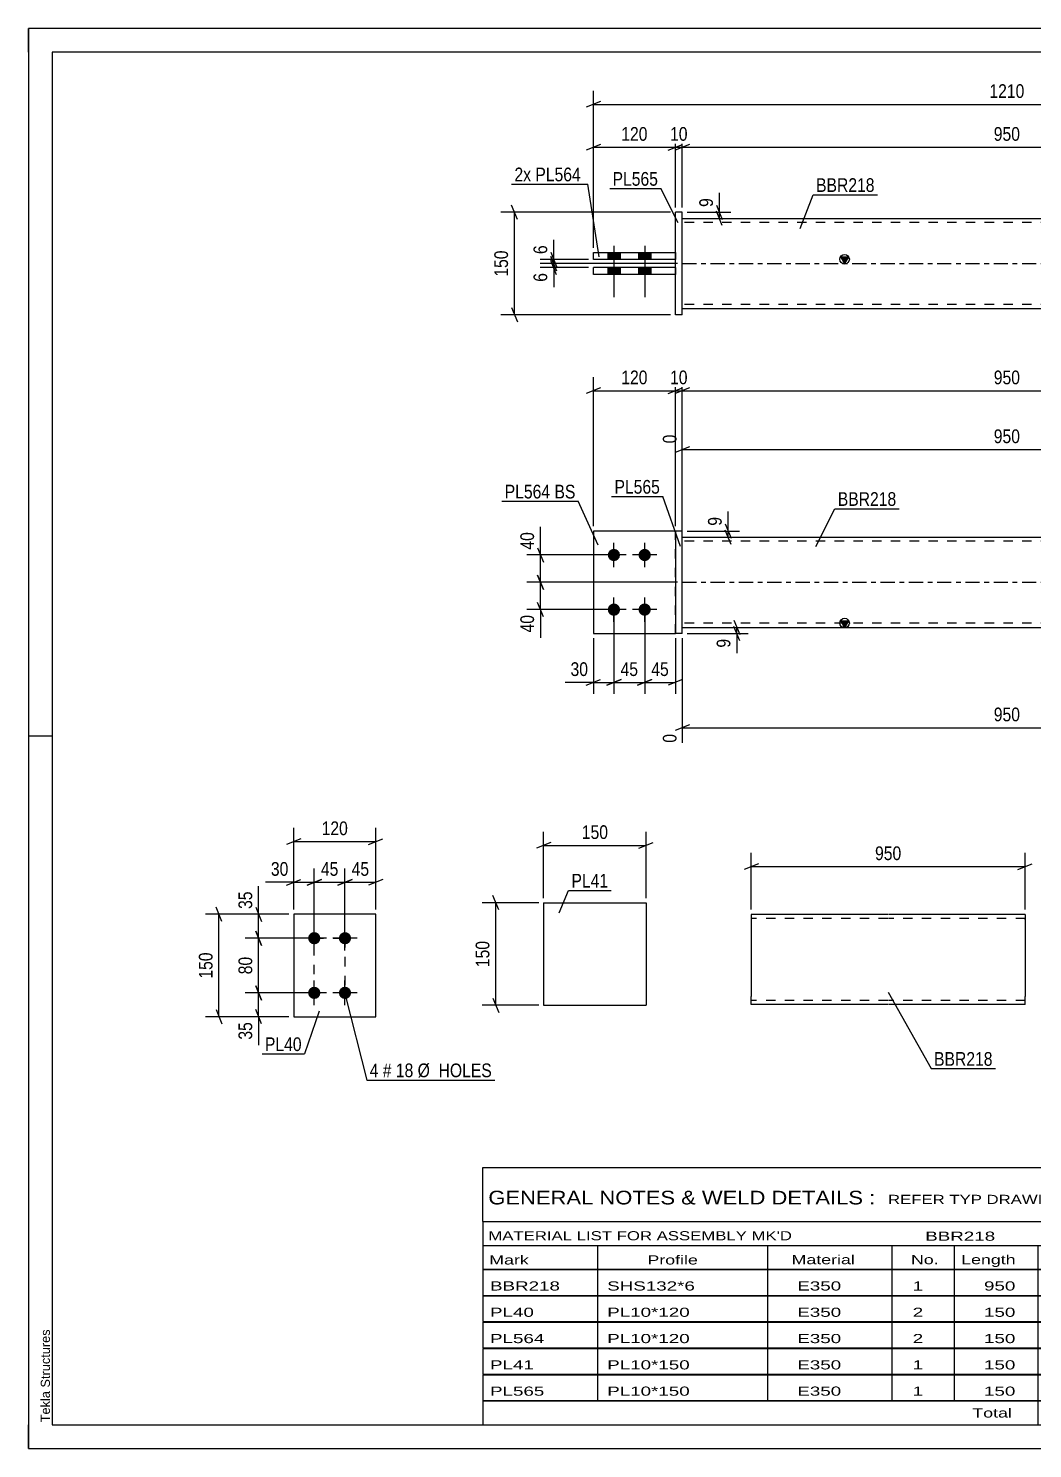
# Model space of a CAD drawing. Header units: millimetres. Extents: x 0 to 420, y 0 to 297.
# Drawn here: x 0 to 209.9, y 0 to 297 of the extents above; entities that cross this region are included whole.
import ezdxf

# ---------------------------------------------------------------- set-up
doc = ezdxf.new("R2010")
doc.units = ezdxf.units.MM
doc.linetypes.add('DXK_LINE_DOT2', pattern=[3.9198, 1.9599, -1.9599])
doc.linetypes.add('DXK_LINE_DOT3', pattern=[5.9187, 2.979, -0.9799, 0.9799, -0.9799])
doc.styles.add('Arial', font='ARIAL.TTF', dxfattribs={"height": 0.2})
doc.styles.add('Arial Narrow', font='ARIALN.TTF', dxfattribs={"height": 0.2})

# ---------------------------------------------------------------- blocks, each defined once
blk = doc.blocks.new('Unknown-585697981-1128')
at = {"color": 5, "linetype": 'Continuous'}
for p, q in [((420, 297), (0, 297)), ((0, 297), (0, 0)), ((0, 292), (0, 297)), ((415, 292), (5, 292)), ((5, 292), (5, 5)), ((5, 149), (0, 149)), ((0, 0), (0, 5)), ((5, 5), (415, 5)), ((0, 0), (420, 0))]:
    blk.add_line(p, q, dxfattribs=at)
at = {"color": 174, "linetype": 'Continuous', "style": 'Arial'}
blk.add_text('Tekla Structures', height=1.9102, rotation=90, dxfattribs=at).set_placement((4.5, 5.5))
blk = doc.blocks.new('Part-585697981-1584 - 1568')
at = {"color": 2, "linetype": 'Continuous'}
for p, q in [((72.61, 111.73), (55.47, 111.73)), ((55.47, 111.73), (55.47, 90.31)), ((72.61, 90.31), (72.61, 111.73)), ((55.47, 90.31), (72.61, 90.31))]:
    blk.add_line(p, q, dxfattribs=at)
blk = doc.blocks.new('Bolt-585697981-1589 - 1568')
at = {"linetype": 'Continuous'}
for points in [[(59.76, 105.45, -1), (59.76, 108.02, -1)], [(66.18, 105.45, -1), (66.18, 108.02, -1)], [(59.76, 94.02, -1), (59.76, 96.59, -1)], [(66.18, 94.02, -1), (66.18, 96.59, -1)]]:
    blk.add_hatch(color=1, dxfattribs=at).paths.add_polyline_path(points)
at = {"color": 1, "linetype": 'Continuous'}
for p, q in [((59.76, 104.16), (59.76, 109.31)), ((66.18, 104.16), (66.18, 109.31)), ((62.33, 106.73), (57.18, 106.73)), ((68.76, 106.73), (63.61, 106.73)), ((62.33, 95.31), (57.18, 95.31)), ((59.76, 92.73), (59.76, 97.88)), ((68.76, 95.31), (63.61, 95.31)), ((66.18, 92.73), (66.18, 97.88))]:
    blk.add_line(p, q, dxfattribs=at)
blk = doc.blocks.new('Part-585697981-1942 - 1926')
at = {"color": 2, "linetype": 'Continuous'}
for p, q in [((135.26, 191.88), (118.11, 191.88)), ((118.11, 191.88), (118.11, 170.45)), ((118.11, 170.45), (135.26, 170.45))]:
    blk.add_line(p, q, dxfattribs=at)
at = {"color": 7, "linetype": 'DXK_LINE_DOT2'}
blk.add_line((135.26, 170.45), (135.26, 191.88), dxfattribs=at)
blk = doc.blocks.new('Part-585697981-1947 - 1926')
at = {"linetype": 'Continuous'}
blk.add_hatch(color=2, dxfattribs=at).paths.add_polyline_path([(170.62, 171.74), (169.82, 173.14), (171.42, 173.14)])
at = {"color": 2, "linetype": 'Continuous'}
for p, q in [((136.69, 190.59), (272.42, 190.59)), ((170.62, 171.74), (169.82, 173.14)), ((169.82, 173.14), (171.42, 173.14)), ((171.42, 173.14), (170.62, 171.74)), ((136.69, 171.74), (272.42, 171.74))]:
    blk.add_line(p, q, dxfattribs=at)
at = {"color": 7, "linetype": 'DXK_LINE_DOT2'}
for p, q in [((136.69, 171.74), (136.69, 190.59)), ((272.42, 171.74), (272.42, 190.59)), ((272.42, 189.74), (136.69, 189.74)), ((272.42, 172.59), (136.69, 172.59))]:
    blk.add_line(p, q, dxfattribs=at)
at = {"color": 7, "linetype": 'DXK_LINE_DOT3'}
blk.add_line((136.69, 181.16), (272.42, 181.16), dxfattribs=at)
at = {"color": 2, "linetype": 'Continuous'}
blk.add_circle((170.62, 172.64), 1, dxfattribs=at)
blk = doc.blocks.new('Bolt-585697981-1954 - 1926')
at = {"linetype": 'Continuous'}
for points in [[(122.4, 185.59, -1), (122.4, 188.16, -1)], [(128.83, 185.59, -1), (128.83, 188.16, -1)], [(122.4, 174.16, -1), (122.4, 176.74, -1)], [(128.83, 174.16, -1), (128.83, 176.74, -1)]]:
    blk.add_hatch(color=1, dxfattribs=at).paths.add_polyline_path(points)
at = {"color": 1, "linetype": 'Continuous'}
for p, q in [((122.4, 184.31), (122.4, 189.45)), ((128.83, 184.31), (128.83, 189.45)), ((124.97, 186.88), (119.83, 186.88)), ((131.4, 186.88), (126.26, 186.88)), ((124.97, 175.45), (119.83, 175.45)), ((122.4, 172.88), (122.4, 178.02)), ((131.4, 175.45), (126.26, 175.45)), ((128.83, 172.88), (128.83, 178.02))]:
    blk.add_line(p, q, dxfattribs=at)
blk = doc.blocks.new('Part-585697981-1960 - 1926')
at = {"color": 2, "linetype": 'Continuous'}
for p, q in [((136.69, 191.88), (135.26, 191.88)), ((135.26, 191.88), (135.26, 170.45)), ((136.69, 170.45), (136.69, 191.88)), ((136.69, 170.45), (135.26, 170.45))]:
    blk.add_line(p, q, dxfattribs=at)
blk = doc.blocks.new('Part-585697981-1965 - 1926')
at = {"color": 7, "linetype": 'DXK_LINE_DOT2'}
for p, q in [((135.26, 191.88), (118.11, 191.88)), ((118.11, 191.88), (118.11, 170.45)), ((135.26, 170.45), (135.26, 191.88)), ((118.11, 170.45), (135.26, 170.45))]:
    blk.add_line(p, q, dxfattribs=at)
blk = doc.blocks.new('Part-585697981-2284 - 2276')
at = {"color": 2, "linetype": 'Continuous'}
for p, q in [((136.69, 258.54), (135.26, 258.54)), ((135.26, 237.11), (135.26, 258.54)), ((136.69, 237.11), (136.69, 258.54)), ((136.69, 237.11), (135.26, 237.11))]:
    blk.add_line(p, q, dxfattribs=at)
blk = doc.blocks.new('Bolt-585697981-2279 - 2276')
at = {"linetype": 'Continuous'}
for points in [[(121.11, 248.68), (123.69, 248.68), (123.69, 250.11), (121.11, 250.11)], [(121.11, 248.68), (123.69, 248.68), (123.69, 250.11), (121.11, 250.11)], [(127.54, 248.68), (130.11, 248.68), (130.11, 250.11), (127.54, 250.11)], [(127.54, 248.68), (130.11, 248.68), (130.11, 250.11), (127.54, 250.11)], [(121.11, 245.54), (123.69, 245.54), (123.69, 246.97), (121.11, 246.97)], [(121.11, 245.54), (123.69, 245.54), (123.69, 246.97), (121.11, 246.97)], [(127.54, 245.54), (130.11, 245.54), (130.11, 246.97), (127.54, 246.97)], [(127.54, 245.54), (130.11, 245.54), (130.11, 246.97), (127.54, 246.97)]]:
    blk.add_hatch(color=1, dxfattribs=at).paths.add_polyline_path(points)
at = {"color": 1, "linetype": 'Continuous'}
for p, q in [((121.11, 250.11), (121.11, 248.68)), ((121.11, 250.11), (121.11, 248.68)), ((122.4, 251.54), (122.4, 240.82)), ((122.4, 251.54), (122.4, 240.82)), ((123.69, 250.11), (123.69, 248.68)), ((123.69, 250.11), (123.69, 248.68)), ((127.54, 250.11), (127.54, 248.68)), ((127.54, 250.11), (127.54, 248.68)), ((128.83, 251.54), (128.83, 240.82)), ((128.83, 251.54), (128.83, 240.82)), ((130.11, 250.11), (130.11, 248.68)), ((130.11, 250.11), (130.11, 248.68)), ((121.11, 246.97), (121.11, 245.54)), ((121.11, 246.97), (121.11, 245.54)), ((123.69, 246.97), (123.69, 245.54)), ((123.69, 246.97), (123.69, 245.54)), ((127.54, 246.97), (127.54, 245.54)), ((127.54, 246.97), (127.54, 245.54)), ((130.11, 246.97), (130.11, 245.54)), ((130.11, 246.97), (130.11, 245.54))]:
    blk.add_line(p, q, dxfattribs=at)
blk = doc.blocks.new('Part-585697981-2289 - 2276')
at = {"color": 2, "linetype": 'Continuous'}
for p, q in [((118.11, 250.11), (135.26, 250.11)), ((118.11, 248.68), (118.11, 250.11)), ((135.26, 250.11), (135.26, 248.68)), ((135.26, 248.68), (118.11, 248.68))]:
    blk.add_line(p, q, dxfattribs=at)
blk = doc.blocks.new('Part-585697981-2304 - 2276')
at = {"linetype": 'Continuous'}
blk.add_hatch(color=2, dxfattribs=at).paths.add_polyline_path([(170.62, 247.82), (169.82, 249.22), (171.42, 249.22)])
at = {"color": 2, "linetype": 'Continuous'}
for p, q in [((136.69, 257.25), (272.42, 257.25)), ((170.62, 247.82), (169.82, 249.22)), ((169.82, 249.22), (171.42, 249.22)), ((171.42, 249.22), (170.62, 247.82)), ((136.69, 238.4), (272.42, 238.4))]:
    blk.add_line(p, q, dxfattribs=at)
at = {"color": 7, "linetype": 'DXK_LINE_DOT2'}
for p, q in [((136.69, 238.4), (136.69, 257.25)), ((272.42, 256.4), (136.69, 256.4)), ((272.42, 257.25), (272.42, 238.4)), ((272.42, 239.25), (136.69, 239.25))]:
    blk.add_line(p, q, dxfattribs=at)
at = {"color": 7, "linetype": 'DXK_LINE_DOT3'}
blk.add_line((136.69, 247.82), (272.42, 247.82), dxfattribs=at)
at = {"color": 2, "linetype": 'Continuous'}
blk.add_circle((170.62, 248.72), 1, dxfattribs=at)
blk = doc.blocks.new('Part-585697981-2319 - 2276')
at = {"color": 2, "linetype": 'Continuous'}
for p, q in [((135.26, 246.97), (118.11, 246.97)), ((118.11, 245.54), (118.11, 246.97)), ((135.26, 246.97), (135.26, 245.54)), ((135.26, 245.54), (118.11, 245.54))]:
    blk.add_line(p, q, dxfattribs=at)
blk = doc.blocks.new('Part-585697981-1544 - 1528')
at = {"color": 2, "linetype": 'Continuous'}
for p, q in [((107.71, 114.14), (107.71, 92.71)), ((107.71, 114.14), (129.14, 114.14)), ((129.14, 114.14), (129.14, 92.71)), ((107.71, 92.71), (129.14, 92.71))]:
    blk.add_line(p, q, dxfattribs=at)
blk = doc.blocks.new('Part-585697981-1431 - 1415')
at = {"color": 2, "linetype": 'Continuous'}
for p, q in [((179.68, 111.72), (151.11, 111.72)), ((151.11, 111.72), (151.11, 94.58)), ((208.35, 111.72), (179.78, 111.72)), ((208.35, 111.72), (208.35, 94.58)), ((151.11, 93.37), (151.11, 94.58)), ((151.11, 93), (151.11, 93.37)), ((151.11, 92.87), (151.11, 93)), ((179.68, 92.87), (151.11, 92.87)), ((208.35, 92.87), (179.78, 92.87)), ((208.35, 92.87), (208.35, 94.58))]:
    blk.add_line(p, q, dxfattribs=at)
at = {"color": 7, "linetype": 'DXK_LINE_DOT2'}
for p, q in [((179.68, 110.87), (151.11, 110.87)), ((208.35, 110.87), (179.78, 110.87)), ((208.35, 110.87), (208.35, 110.8)), ((208.35, 110.8), (208.35, 110.87)), ((208.35, 110.66), (208.35, 110.8)), ((208.35, 110.8), (208.35, 110.66)), ((151.11, 93.92), (151.11, 94.58)), ((151.11, 93.37), (151.11, 94.25)), ((151.11, 93.72), (151.11, 93.79)), ((151.11, 93.72), (151.11, 93.79)), ((179.68, 93.72), (151.11, 93.72)), ((151.11, 92.87), (151.11, 92.87)), ((208.35, 93.72), (179.78, 93.72)), ((208.35, 93.79), (208.35, 94.25)), ((208.35, 93.72), (208.35, 93.79))]:
    blk.add_line(p, q, dxfattribs=at)
blk = doc.blocks.new('Rectangle-585697981-1704 - 1568')
at = {"color": 1, "linetype": 'DXK_LINE_DOT2'}
blk.add_lwpolyline([(59.76, 106.73), (66.18, 106.73), (66.18, 95.31), (59.76, 95.31), (59.76, 106.73)], close=True, dxfattribs=at)
blk = doc.blocks.new('StraightDimension-585697981-1591 - 1568')
at = {"color": 7, "linetype": 'Continuous'}
for p, q in [((55.47, 112.73), (55.47, 129.79)), ((72.61, 112.73), (72.61, 129.79)), ((56.97, 127.54), (53.97, 126.34)), ((55.47, 126.94), (72.61, 126.94)), ((71.11, 126.34), (74.11, 127.54))]:
    blk.add_line(p, q, dxfattribs=at)
at = {"color": 0}
blk.add_wipeout([(67.38, 127.69), (67.38, 131.89), (60.7, 131.89), (60.7, 127.69)], dxfattribs=at)
at = {"color": 3, "style": 'Arial Narrow'}
blk.add_text('120', height=2.863, dxfattribs=at).set_placement((61.3, 128.29))
blk = doc.blocks.new('StraightDimension-585697981-1691 - 1568')
at = {"color": 7, "linetype": 'Continuous'}
for p, q in [((58.76, 95.31), (45.28, 95.31)), ((47.53, 96.81), (48.73, 93.81)), ((48.13, 90.31), (48.13, 95.31)), ((54.47, 90.31), (45.28, 90.31)), ((48.73, 88.81), (47.53, 91.81))]:
    blk.add_line(p, q, dxfattribs=at)
at = {"color": 0}
blk.add_wipeout([(47.38, 89.78), (43.18, 89.78), (43.18, 84.92), (47.38, 84.92)], dxfattribs=at)
at = {"color": 7, "linetype": 'Continuous'}
blk.add_line((48.13, 90.31), (48.13, 84.4), dxfattribs=at)
blk.add_line((48.13, 90.31), (48.13, 84.4), dxfattribs=at)
at = {"color": 3, "style": 'Arial Narrow'}
blk.add_text('35', height=2.863, rotation=90.0002, dxfattribs=at).set_placement((46.78, 85.52))
blk = doc.blocks.new('StraightDimension-585697981-1627 - 1568')
at = {"color": 7, "linetype": 'Continuous'}
for p, q in [((58.26, 117.84), (61.26, 119.04)), ((59.76, 107.73), (59.76, 121.29)), ((67.68, 119.04), (64.68, 117.84)), ((66.18, 107.73), (66.18, 121.29)), ((59.76, 118.44), (66.18, 118.44))]:
    blk.add_line(p, q, dxfattribs=at)
at = {"color": 0}
blk.add_wipeout([(65.4, 119.19), (65.4, 123.39), (60.54, 123.39), (60.54, 119.19)], dxfattribs=at)
at = {"color": 3, "style": 'Arial Narrow'}
blk.add_text('45', height=2.863, dxfattribs=at).set_placement((61.14, 119.79))
blk = doc.blocks.new('StraightDimension-585697981-1611 - 1568')
at = {"color": 7, "linetype": 'Continuous'}
for p, q in [((64.68, 117.84), (67.68, 119.04)), ((66.18, 107.73), (66.18, 121.29)), ((74.11, 119.04), (71.11, 117.84)), ((72.61, 112.73), (72.61, 121.29)), ((66.18, 118.44), (72.61, 118.44))]:
    blk.add_line(p, q, dxfattribs=at)
at = {"color": 0}
blk.add_wipeout([(71.83, 119.19), (71.83, 123.39), (66.97, 123.39), (66.97, 119.19)], dxfattribs=at)
at = {"color": 3, "style": 'Arial Narrow'}
blk.add_text('45', height=2.863, dxfattribs=at).set_placement((67.57, 119.79))
blk = doc.blocks.new('StraightDimension-585697981-1637 - 1568')
at = {"color": 7, "linetype": 'Continuous'}
for p, q in [((53.97, 117.84), (56.97, 119.04)), ((55.47, 112.73), (55.47, 121.29)), ((61.26, 119.04), (58.26, 117.84)), ((59.76, 107.73), (59.76, 121.29)), ((55.47, 118.44), (59.76, 118.44))]:
    blk.add_line(p, q, dxfattribs=at)
at = {"color": 0}
blk.add_wipeout([(54.94, 119.19), (54.94, 123.39), (50.09, 123.39), (50.09, 119.19)], dxfattribs=at)
at = {"color": 7, "linetype": 'Continuous'}
blk.add_line((55.47, 118.44), (49.56, 118.44), dxfattribs=at)
blk.add_line((55.47, 118.44), (49.56, 118.44), dxfattribs=at)
at = {"color": 3, "style": 'Arial Narrow'}
blk.add_text('30', height=2.863, dxfattribs=at).set_placement((50.69, 119.79))
blk = doc.blocks.new('StraightDimension-585697981-1651 - 1568')
at = {"color": 7, "linetype": 'Continuous'}
for p, q in [((40.44, 110.23), (39.24, 113.23)), ((54.47, 111.73), (36.99, 111.73)), ((39.84, 90.31), (39.84, 111.73)), ((54.47, 90.31), (36.99, 90.31)), ((39.24, 91.81), (40.44, 88.81))]:
    blk.add_line(p, q, dxfattribs=at)
at = {"color": 0}
blk.add_wipeout([(39.09, 104.36), (34.89, 104.36), (34.89, 97.68), (39.09, 97.68)], dxfattribs=at)
at = {"color": 3, "style": 'Arial Narrow'}
blk.add_text('150', height=2.863, rotation=90.0002, dxfattribs=at).set_placement((38.49, 98.28))
blk = doc.blocks.new('StraightDimension-585697981-1668 - 1568')
at = {"color": 7, "linetype": 'Continuous'}
for p, q in [((47.53, 113.23), (48.73, 110.23)), ((54.47, 111.73), (45.28, 111.73)), ((48.13, 106.73), (48.13, 111.73)), ((48.73, 105.23), (47.53, 108.23)), ((58.76, 106.73), (45.28, 106.73))]:
    blk.add_line(p, q, dxfattribs=at)
at = {"color": 0}
blk.add_wipeout([(47.38, 117.12), (43.18, 117.12), (43.18, 112.26), (47.38, 112.26)], dxfattribs=at)
at = {"color": 7, "linetype": 'Continuous'}
blk.add_line((48.13, 111.73), (48.13, 117.64), dxfattribs=at)
blk.add_line((48.13, 111.73), (48.13, 117.64), dxfattribs=at)
at = {"color": 3, "style": 'Arial Narrow'}
blk.add_text('35', height=2.863, rotation=90.0002, dxfattribs=at).set_placement((46.78, 112.86))
blk = doc.blocks.new('StraightDimension-585697981-1681 - 1568')
at = {"color": 7, "linetype": 'Continuous'}
for p, q in [((47.53, 108.23), (48.73, 105.23)), ((58.76, 106.73), (45.28, 106.73)), ((48.13, 95.31), (48.13, 106.73)), ((58.76, 95.31), (45.28, 95.31)), ((48.73, 93.81), (47.53, 96.81))]:
    blk.add_line(p, q, dxfattribs=at)
at = {"color": 0}
blk.add_wipeout([(47.38, 103.45), (43.18, 103.45), (43.18, 98.59), (47.38, 98.59)], dxfattribs=at)
at = {"color": 3, "style": 'Arial Narrow'}
blk.add_text('80', height=2.863, rotation=90.0002, dxfattribs=at).set_placement((46.78, 99.19))
blk = doc.blocks.new('StraightDimension-585697981-2153 - 1926')
at = {"color": 7, "linetype": 'Continuous'}
for p, q in [((106.45, 182.66), (107.65, 179.66)), ((135.69, 181.16), (104.2, 181.16)), ((107.05, 175.45), (107.05, 181.16)), ((121.4, 175.45), (104.2, 175.45)), ((107.65, 173.95), (106.45, 176.95))]:
    blk.add_line(p, q, dxfattribs=at)
at = {"color": 0}
blk.add_wipeout([(106.3, 174.93), (102.1, 174.93), (102.1, 170.07), (106.3, 170.07)], dxfattribs=at)
at = {"color": 7, "linetype": 'Continuous'}
blk.add_line((107.05, 175.45), (107.05, 169.54), dxfattribs=at)
blk.add_line((107.05, 175.45), (107.05, 169.54), dxfattribs=at)
at = {"color": 3, "style": 'Arial Narrow'}
blk.add_text('40', height=2.863, rotation=90.0002, dxfattribs=at).set_placement((105.7, 170.67))
blk = doc.blocks.new('StraightDimension-585697981-2006 - 1926')
at = {"color": 7, "linetype": 'Continuous'}
for p, q in [((136.69, 192.88), (136.69, 224.08)), ((272.42, 192.88), (272.42, 224.08)), ((138.19, 221.83), (135.19, 220.63)), ((136.69, 221.23), (272.42, 221.23)), ((270.92, 220.63), (273.92, 221.83))]:
    blk.add_line(p, q, dxfattribs=at)
at = {"color": 0}
blk.add_wipeout([(207.89, 221.98), (207.89, 226.18), (201.21, 226.18), (201.21, 221.98)], dxfattribs=at)
at = {"color": 3, "style": 'Arial Narrow'}
blk.add_text('950', height=2.863, dxfattribs=at).set_placement((201.81, 222.58))
blk = doc.blocks.new('StraightDimension-585697981-2221 - 1926')
at = {"color": 7, "linetype": 'Continuous'}
for p, q in [((272.42, 192.88), (272.42, 215.71)), ((136.69, 191.59), (136.69, 212.05)), ((138.19, 209.52), (135.19, 208.32)), ((136.69, 208.92), (272.42, 208.92)), ((270.92, 208.32), (273.92, 209.52))]:
    blk.add_line(p, q, dxfattribs=at)
at = {"color": 0}
blk.add_wipeout([(207.89, 209.67), (207.89, 213.87), (201.21, 213.87), (201.21, 209.67)], dxfattribs=at)
at = {"color": 0, "linetype": 'Continuous'}
for points in [[(271.82, 216.31), (267.62, 216.31), (267.62, 209.62), (271.82, 209.62)], [(136.09, 212.65), (131.89, 212.65), (131.89, 209.62), (136.09, 209.62)]]:
    blk.add_wipeout(points, dxfattribs=at)
at = {"color": 3, "linetype": 'Continuous', "style": 'Arial Narrow'}
for s, height, p in [('950', 2.863, (271.22, 210.22)), ('0', 2.86, (135.49, 210.22))]:
    blk.add_text(s, height=height, rotation=90.0002, dxfattribs=at).set_placement(p)
at = {"color": 3, "style": 'Arial Narrow'}
blk.add_text('950', height=2.863, dxfattribs=at).set_placement((201.81, 210.27))
blk = doc.blocks.new('StraightDimension-585697981-2032 - 1926')
at = {"color": 7, "linetype": 'Continuous'}
for p, q in [((118.11, 192.88), (118.11, 224.08)), ((135.26, 192.88), (135.26, 224.08)), ((119.61, 221.83), (116.61, 220.63)), ((118.11, 221.23), (135.26, 221.23)), ((133.76, 220.63), (136.76, 221.83))]:
    blk.add_line(p, q, dxfattribs=at)
at = {"color": 0}
blk.add_wipeout([(130.03, 221.98), (130.03, 226.18), (123.34, 226.18), (123.34, 221.98)], dxfattribs=at)
at = {"color": 3, "style": 'Arial Narrow'}
blk.add_text('120', height=2.863, dxfattribs=at).set_placement((123.94, 222.58))
blk = doc.blocks.new('StraightDimension-585697981-2203 - 1926')
at = {"color": 7, "linetype": 'Continuous'}
for p, q in [((122.4, 174.45), (122.4, 157.82)), ((128.83, 174.45), (128.83, 157.82)), ((120.9, 159.62), (123.9, 160.82)), ((130.33, 160.82), (127.33, 159.62)), ((122.4, 160.22), (128.83, 160.22))]:
    blk.add_line(p, q, dxfattribs=at)
at = {"color": 0}
blk.add_wipeout([(128.04, 160.97), (128.04, 165.17), (123.19, 165.17), (123.19, 160.97)], dxfattribs=at)
at = {"color": 3, "style": 'Arial Narrow'}
blk.add_text('45', height=2.863, dxfattribs=at).set_placement((123.79, 161.57))
blk = doc.blocks.new('StraightDimension-585697981-2140 - 1926')
at = {"color": 7, "linetype": 'Continuous'}
for p, q in [((106.45, 188.38), (107.65, 185.38)), ((121.4, 186.88), (104.2, 186.88)), ((107.05, 181.16), (107.05, 186.88)), ((107.65, 179.66), (106.45, 182.66)), ((135.69, 181.16), (104.2, 181.16))]:
    blk.add_line(p, q, dxfattribs=at)
at = {"color": 0}
blk.add_wipeout([(106.3, 192.26), (102.1, 192.26), (102.1, 187.4), (106.3, 187.4)], dxfattribs=at)
at = {"color": 7, "linetype": 'Continuous'}
blk.add_line((107.05, 186.88), (107.05, 192.79), dxfattribs=at)
blk.add_line((107.05, 186.88), (107.05, 192.79), dxfattribs=at)
at = {"color": 3, "style": 'Arial Narrow'}
blk.add_text('40', height=2.863, rotation=90.0002, dxfattribs=at).set_placement((105.7, 188))
blk = doc.blocks.new('StraightDimension-585697981-2015 - 1926')
at = {"color": 7, "linetype": 'Continuous'}
for p, q in [((135.26, 192.88), (135.26, 224.08)), ((136.69, 192.88), (136.69, 224.08)), ((133.76, 220.63), (136.76, 221.83)), ((138.19, 221.83), (135.19, 220.63)), ((135.26, 221.23), (136.69, 221.23))]:
    blk.add_line(p, q, dxfattribs=at)
at = {"color": 0}
blk.add_wipeout([(138.4, 221.98), (138.4, 226.18), (133.54, 226.18), (133.54, 221.98)], dxfattribs=at)
at = {"color": 3, "style": 'Arial Narrow'}
blk.add_text('10', height=2.863, dxfattribs=at).set_placement((134.14, 222.58))
blk = doc.blocks.new('StraightDimension-585697981-2190 - 1926')
at = {"color": 7, "linetype": 'Continuous'}
for p, q in [((128.83, 174.45), (128.83, 157.82)), ((135.26, 169.45), (135.26, 157.82)), ((127.33, 159.62), (130.33, 160.82)), ((136.76, 160.82), (133.76, 159.62)), ((128.83, 160.22), (135.26, 160.22))]:
    blk.add_line(p, q, dxfattribs=at)
at = {"color": 0}
blk.add_wipeout([(134.47, 160.97), (134.47, 165.17), (129.61, 165.17), (129.61, 160.97)], dxfattribs=at)
at = {"color": 3, "style": 'Arial Narrow'}
blk.add_text('45', height=2.863, dxfattribs=at).set_placement((130.21, 161.57))
blk = doc.blocks.new('StraightDimension-585697981-2167 - 1926')
at = {"color": 7, "linetype": 'Continuous'}
for p, q in [((145.68, 193.38), (146.88, 190.38)), ((137.69, 191.88), (148.68, 191.88)), ((137.69, 190.59), (148.68, 190.59)), ((146.88, 189.09), (145.68, 192.09)), ((146.28, 190.59), (146.28, 191.88))]:
    blk.add_line(p, q, dxfattribs=at)
at = {"color": 0}
blk.add_wipeout([(145.53, 195.43), (141.33, 195.43), (141.33, 192.4), (145.53, 192.4)], dxfattribs=at)
at = {"color": 7, "linetype": 'Continuous'}
blk.add_line((146.28, 191.88), (146.28, 195.96), dxfattribs=at)
blk.add_line((146.28, 191.88), (146.28, 195.96), dxfattribs=at)
at = {"color": 3, "style": 'Arial Narrow'}
blk.add_text('9', height=2.86, rotation=90.0002, dxfattribs=at).set_placement((144.93, 193))
blk = doc.blocks.new('StraightDimension-585697981-2176 - 1926')
at = {"color": 7, "linetype": 'Continuous'}
for p, q in [((147.49, 173.24), (148.69, 170.24)), ((137.69, 171.74), (150.49, 171.74)), ((137.69, 170.45), (150.49, 170.45)), ((148.69, 168.95), (147.49, 171.95)), ((148.09, 170.45), (148.09, 171.74))]:
    blk.add_line(p, q, dxfattribs=at)
at = {"color": 0}
blk.add_wipeout([(147.34, 169.93), (143.14, 169.93), (143.14, 166.9), (147.34, 166.9)], dxfattribs=at)
at = {"color": 7, "linetype": 'Continuous'}
blk.add_line((148.09, 170.45), (148.09, 166.37), dxfattribs=at)
blk.add_line((148.09, 170.45), (148.09, 166.37), dxfattribs=at)
at = {"color": 3, "style": 'Arial Narrow'}
blk.add_text('9', height=2.86, rotation=90.0002, dxfattribs=at).set_placement((146.74, 167.5))
blk = doc.blocks.new('StraightDimension-585697981-2185 - 1926')
at = {"color": 7, "linetype": 'Continuous'}
for p, q in [((136.69, 169.45), (136.69, 147.62)), ((272.42, 169.45), (272.42, 143.97)), ((138.19, 151.35), (135.19, 150.15)), ((136.69, 150.75), (272.42, 150.75)), ((270.92, 150.15), (273.92, 151.35))]:
    blk.add_line(p, q, dxfattribs=at)
at = {"color": 0}
blk.add_wipeout([(207.89, 151.5), (207.89, 155.7), (201.21, 155.7), (201.21, 151.5)], dxfattribs=at)
at = {"color": 0, "linetype": 'Continuous'}
for points in [[(136.09, 150.05), (131.89, 150.05), (131.89, 147.02), (136.09, 147.02)], [(271.82, 150.05), (267.62, 150.05), (267.62, 143.37), (271.82, 143.37)]]:
    blk.add_wipeout(points, dxfattribs=at)
at = {"color": 3, "style": 'Arial Narrow'}
blk.add_text('950', height=2.863, dxfattribs=at).set_placement((201.81, 152.1))
at = {"color": 3, "linetype": 'Continuous', "style": 'Arial Narrow'}
for s, height, p in [('0', 2.86, (135.49, 147.62)), ('950', 2.863, (271.22, 143.97))]:
    blk.add_text(s, height=height, rotation=90.0002, dxfattribs=at).set_placement(p)
blk = doc.blocks.new('StraightDimension-585697981-2210 - 1926')
at = {"color": 7, "linetype": 'Continuous'}
for p, q in [((122.4, 174.45), (122.4, 157.82)), ((118.11, 169.45), (118.11, 157.82)), ((116.61, 159.62), (119.61, 160.82)), ((123.9, 160.82), (120.9, 159.62)), ((118.11, 160.22), (122.4, 160.22))]:
    blk.add_line(p, q, dxfattribs=at)
at = {"color": 0}
blk.add_wipeout([(117.59, 160.97), (117.59, 165.17), (112.73, 165.17), (112.73, 160.97)], dxfattribs=at)
at = {"color": 7, "linetype": 'Continuous'}
blk.add_line((118.11, 160.22), (112.21, 160.22), dxfattribs=at)
blk.add_line((118.11, 160.22), (112.21, 160.22), dxfattribs=at)
at = {"color": 3, "style": 'Arial Narrow'}
blk.add_text('30', height=2.863, dxfattribs=at).set_placement((113.33, 161.57))
blk = doc.blocks.new('StraightDimension-585697981-2413 - 2276')
at = {"color": 7, "linetype": 'Continuous'}
for p, q in [((118.11, 251.11), (118.11, 283.96)), ((290.99, 251.11), (290.99, 283.96)), ((119.61, 281.71), (116.61, 280.51)), ((118.11, 281.11), (290.99, 281.11)), ((289.49, 280.51), (292.49, 281.71))]:
    blk.add_line(p, q, dxfattribs=at)
at = {"color": 0}
blk.add_wipeout([(208.81, 281.86), (208.81, 286.06), (200.3, 286.06), (200.3, 281.86)], dxfattribs=at)
at = {"color": 3, "style": 'Arial Narrow'}
blk.add_text('1210', height=2.863, dxfattribs=at).set_placement((200.9, 282.46))
blk = doc.blocks.new('StraightDimension-585697981-2392 - 2276')
at = {"color": 7, "linetype": 'Continuous'}
for p, q in [((118.11, 251.11), (118.11, 275)), ((135.26, 259.54), (135.26, 275)), ((119.61, 272.75), (116.61, 271.55)), ((118.11, 272.15), (135.26, 272.15)), ((133.76, 271.55), (136.76, 272.75))]:
    blk.add_line(p, q, dxfattribs=at)
at = {"color": 0}
blk.add_wipeout([(130.03, 272.9), (130.03, 277.1), (123.34, 277.1), (123.34, 272.9)], dxfattribs=at)
at = {"color": 3, "style": 'Arial Narrow'}
blk.add_text('120', height=2.863, dxfattribs=at).set_placement((123.94, 273.5))
blk = doc.blocks.new('StraightDimension-585697981-2321 - 2276')
at = {"color": 7, "linetype": 'Continuous'}
for p, q in [((137.69, 258.54), (146.86, 258.54)), ((143.86, 260.04), (145.06, 257.04)), ((145.06, 255.75), (143.86, 258.75)), ((144.46, 257.25), (144.46, 258.54)), ((137.69, 257.25), (146.86, 257.25))]:
    blk.add_line(p, q, dxfattribs=at)
at = {"color": 0}
blk.add_wipeout([(143.71, 262.09), (139.51, 262.09), (139.51, 259.06), (143.71, 259.06)], dxfattribs=at)
at = {"color": 7, "linetype": 'Continuous'}
blk.add_line((144.46, 258.54), (144.46, 262.62), dxfattribs=at)
blk.add_line((144.46, 258.54), (144.46, 262.62), dxfattribs=at)
at = {"color": 3, "style": 'Arial Narrow'}
blk.add_text('9', height=2.86, rotation=90.0002, dxfattribs=at).set_placement((143.11, 259.66))
blk = doc.blocks.new('StraightDimension-585697981-2382 - 2276')
at = {"color": 7, "linetype": 'Continuous'}
for p, q in [((136.69, 259.54), (136.69, 275)), ((272.42, 259.54), (272.42, 275)), ((138.19, 272.75), (135.19, 271.55)), ((136.69, 272.15), (272.42, 272.15)), ((270.92, 271.55), (273.92, 272.75))]:
    blk.add_line(p, q, dxfattribs=at)
at = {"color": 0}
blk.add_wipeout([(207.89, 272.9), (207.89, 277.1), (201.21, 277.1), (201.21, 272.9)], dxfattribs=at)
at = {"color": 3, "style": 'Arial Narrow'}
blk.add_text('950', height=2.863, dxfattribs=at).set_placement((201.81, 273.5))
blk = doc.blocks.new('StraightDimension-585697981-2402 - 2276')
at = {"color": 7, "linetype": 'Continuous'}
for p, q in [((135.26, 259.54), (135.26, 275)), ((136.69, 259.54), (136.69, 275)), ((133.76, 271.55), (136.76, 272.75)), ((138.19, 272.75), (135.19, 271.55)), ((135.26, 272.15), (136.69, 272.15))]:
    blk.add_line(p, q, dxfattribs=at)
at = {"color": 0}
blk.add_wipeout([(138.4, 272.9), (138.4, 277.1), (133.54, 277.1), (133.54, 272.9)], dxfattribs=at)
at = {"color": 3, "style": 'Arial Narrow'}
blk.add_text('10', height=2.863, dxfattribs=at).set_placement((134.14, 273.5))
blk = doc.blocks.new('StraightDimension-585697981-2424 - 2276')
at = {"color": 7, "linetype": 'Continuous'}
for p, q in [((134.26, 258.54), (98.76, 258.54)), ((102.21, 257.04), (101.01, 260.04)), ((101.61, 237.11), (101.61, 258.54)), ((101.01, 238.61), (102.21, 235.61)), ((134.26, 237.11), (98.76, 237.11))]:
    blk.add_line(p, q, dxfattribs=at)
at = {"color": 0}
blk.add_wipeout([(100.86, 251.17), (96.66, 251.17), (96.66, 244.48), (100.86, 244.48)], dxfattribs=at)
at = {"color": 3, "style": 'Arial Narrow'}
blk.add_text('150', height=2.863, rotation=90.0002, dxfattribs=at).set_placement((100.26, 245.08))
blk = doc.blocks.new('StraightDimension-585697981-2435 - 2276')
at = {"color": 7, "linetype": 'Continuous'}
for p, q in [((109.21, 250.18), (110.41, 247.18)), ((117.11, 248.68), (106.96, 248.68)), ((135.69, 247.82), (106.96, 247.82)), ((110.41, 246.32), (109.21, 249.32)), ((109.81, 247.82), (109.81, 248.68))]:
    blk.add_line(p, q, dxfattribs=at)
at = {"color": 0}
blk.add_wipeout([(109.06, 252.23), (104.86, 252.23), (104.86, 249.21), (109.06, 249.21)], dxfattribs=at)
at = {"color": 7, "linetype": 'Continuous'}
blk.add_line((109.81, 248.68), (109.81, 252.76), dxfattribs=at)
blk.add_line((109.81, 248.68), (109.81, 252.76), dxfattribs=at)
at = {"color": 3, "style": 'Arial Narrow'}
blk.add_text('6', height=2.86, rotation=90.0002, dxfattribs=at).set_placement((108.46, 249.81))
blk = doc.blocks.new('StraightDimension-585697981-2451 - 2276')
at = {"color": 7, "linetype": 'Continuous'}
for p, q in [((135.69, 247.82), (106.96, 247.82)), ((117.11, 246.97), (106.96, 246.97)), ((109.21, 249.32), (110.41, 246.32)), ((110.41, 245.47), (109.21, 248.47)), ((109.81, 246.97), (109.81, 247.82))]:
    blk.add_line(p, q, dxfattribs=at)
at = {"color": 0}
blk.add_wipeout([(109.06, 246.44), (104.86, 246.44), (104.86, 243.41), (109.06, 243.41)], dxfattribs=at)
at = {"color": 7, "linetype": 'Continuous'}
blk.add_line((109.81, 246.97), (109.81, 242.89), dxfattribs=at)
blk.add_line((109.81, 246.97), (109.81, 242.89), dxfattribs=at)
at = {"color": 3, "style": 'Arial Narrow'}
blk.add_text('6', height=2.86, rotation=90.0002, dxfattribs=at).set_placement((108.46, 244.01))
blk = doc.blocks.new('StraightDimension-585697981-1546 - 1528')
at = {"color": 7, "linetype": 'Continuous'}
for p, q in [((106.71, 114.14), (94.86, 114.14)), ((98.31, 112.64), (97.11, 115.64)), ((97.71, 92.71), (97.71, 114.14)), ((106.71, 92.71), (94.86, 92.71)), ((97.11, 94.21), (98.31, 91.21))]:
    blk.add_line(p, q, dxfattribs=at)
at = {"color": 0}
blk.add_wipeout([(96.96, 106.77), (92.76, 106.77), (92.76, 100.08), (96.96, 100.08)], dxfattribs=at)
at = {"color": 3, "style": 'Arial Narrow'}
blk.add_text('150', height=2.863, rotation=90.0002, dxfattribs=at).set_placement((96.36, 100.68))
blk = doc.blocks.new('StraightDimension-585697981-1555 - 1528')
at = {"color": 7, "linetype": 'Continuous'}
for p, q in [((107.71, 115.14), (107.71, 128.99)), ((129.14, 115.14), (129.14, 128.99)), ((109.21, 126.74), (106.21, 125.54)), ((107.71, 126.14), (129.14, 126.14)), ((127.64, 125.54), (130.64, 126.74))]:
    blk.add_line(p, q, dxfattribs=at)
at = {"color": 0}
blk.add_wipeout([(121.77, 126.89), (121.77, 131.09), (115.09, 131.09), (115.09, 126.89)], dxfattribs=at)
at = {"color": 3, "style": 'Arial Narrow'}
blk.add_text('150', height=2.863, dxfattribs=at).set_placement((115.69, 127.49))
blk = doc.blocks.new('StraightDimension-585697981-1515 - 1415')
at = {"color": 7, "linetype": 'Continuous'}
for p, q in [((152.61, 122.32), (149.61, 121.12)), ((151.11, 112.72), (151.11, 124.57)), ((206.85, 121.12), (209.85, 122.32)), ((208.35, 112.72), (208.35, 124.57)), ((151.11, 121.72), (208.35, 121.72))]:
    blk.add_line(p, q, dxfattribs=at)
at = {"color": 0}
blk.add_wipeout([(183.07, 122.47), (183.07, 126.67), (176.39, 126.67), (176.39, 122.47)], dxfattribs=at)
at = {"color": 3, "style": 'Arial Narrow'}
blk.add_text('950', height=2.863, dxfattribs=at).set_placement((176.99, 123.07))
blk = doc.blocks.new('Unknown-585697981-3477')
at = {"color": 7, "linetype": 'Continuous'}
for p, q in [((95, 58.75), (255, 58.75)), ((95, 47.5), (95, 58.75)), ((255, 58.75), (255, 47.5)), ((95, 47.5), (255, 47.5)), ((95, 47.5), (95, 42.5)), ((255, 47.5), (255, 42.5)), ((95, 42.5), (255, 42.5)), ((95, 42.5), (95, 37.5)), ((119, 42.5), (119, 37.5)), ((154.5, 42.5), (154.5, 37.5)), ((180.5, 42.5), (180.5, 37.5)), ((193.5, 42.5), (193.5, 37.5)), ((211, 42.5), (211, 37.5)), ((233, 42.5), (233, 37.5)), ((255, 42.5), (255, 37.5)), ((95, 37.5), (255, 37.5)), ((95, 37.45), (95, 32.05)), ((95, 37.45), (255, 37.45)), ((119, 37.5), (119, 32)), ((154.5, 37.5), (154.5, 32)), ((180.5, 37.5), (180.5, 32)), ((193.5, 37.5), (193.5, 32)), ((211, 37.5), (211, 32)), ((233, 37.5), (233, 32)), ((255, 37.45), (255, 32.05)), ((95, 32.05), (255, 32.05)), ((95, 31.95), (95, 26.55)), ((95, 31.95), (255, 31.95)), ((119, 32), (119, 26.5)), ((154.5, 32), (154.5, 26.5)), ((180.5, 32), (180.5, 26.5)), ((193.5, 32), (193.5, 26.5)), ((211, 32), (211, 26.5)), ((233, 32), (233, 26.5)), ((255, 31.95), (255, 26.55)), ((95, 26.55), (255, 26.55)), ((95, 26.45), (95, 21.05)), ((95, 26.45), (255, 26.45)), ((119, 26.5), (119, 21)), ((154.5, 26.5), (154.5, 21)), ((180.5, 26.5), (180.5, 21)), ((193.5, 26.5), (193.5, 21)), ((211, 26.5), (211, 21)), ((233, 26.5), (233, 21)), ((255, 26.45), (255, 21.05)), ((95, 21.05), (255, 21.05)), ((95, 20.95), (95, 15.55)), ((95, 20.95), (255, 20.95)), ((119, 21), (119, 15.5)), ((154.5, 21), (154.5, 15.5)), ((180.5, 21), (180.5, 15.5)), ((193.5, 21), (193.5, 15.5)), ((211, 21), (211, 15.5)), ((233, 21), (233, 15.5)), ((255, 20.95), (255, 15.55)), ((95, 15.55), (255, 15.55)), ((95, 15.45), (95, 10.05)), ((95, 15.45), (255, 15.45)), ((119, 15.5), (119, 10)), ((154.5, 15.5), (154.5, 10)), ((180.5, 15.5), (180.5, 10)), ((193.5, 15.5), (193.5, 10)), ((211, 15.5), (211, 10)), ((233, 15.5), (233, 10)), ((255, 15.45), (255, 10.05)), ((95, 10.05), (255, 10.05)), ((95, 10), (255, 10)), ((95, 10), (95, 5)), ((211, 10), (211, 5)), ((233, 10), (233, 5)), ((255, 10), (255, 5)), ((95, 5), (255, 5))]:
    blk.add_line(p, q, dxfattribs=at)
at = {"color": 7, "style": 'Arial Narrow'}
for s, height, width, p in [('GENERAL NOTES & WELD DETAILS :', 2.8633, 1.4, (96.15, 51.06)), ('REFER TYP DRAWING TYP-01', 1.9089, 1.6, (179.7, 51.16)), ("MATERIAL LIST FOR ASSEMBLY MK'D", 1.9089, 1.6, (96.15, 43.56)), ('BBR218', 1.909, 1.794707, (187.48, 43.47)), ('1', 1.91, 1.794707, (217.08, 43.56)), ('No. Required', 1.9089, 1.6, (226.41, 43.56)), ('Mark', 1.909, 1.7, (96.34, 38.5)), ('Profile', 1.909, 1.7, (129.41, 38.5)), ('Material', 1.909, 1.7, (159.54, 38.56)), ('No.', 1.909, 1.7, (184.5, 38.56)), ('Length', 1.909, 1.7, (195, 38.56)), ('Area', 1.909, 1.7, (217.5, 38.56)), ('Weight', 1.909, 1.7, (237, 38.56))]:
    blk.add_text(s, height=height, dxfattribs=dict(at, width=width)).set_placement(p)
at = {"color": 7, "linetype": 'Continuous', "style": 'Arial Narrow'}
for s, height, width, p in [('BBR218', 1.909, 1.794707, (96.5, 33.06)), ('SHS132*6', 1.909, 1.794707, (121, 33.06)), ('E350', 1.909, 1.794707, (160.74, 33.06)), ('1', 1.91, 1.794707, (184.86, 33.06)), ('950', 1.909, 1.794707, (199.77, 33.06)), ('0.5', 1.909, 1.794707, (221.32, 33.06)), ('22.6', 1.909, 1.794707, (240.14, 33.06)), ('PL40', 1.909, 1.794707, (96.5, 27.56)), ('PL10*120', 1.909, 1.794707, (121, 27.56)), ('E350', 1.909, 1.794707, (160.74, 27.56)), ('2', 1.91, 1.794707, (184.86, 27.56)), ('150', 1.909, 1.794707, (199.77, 27.56)), ('0.0', 1.909, 1.794707, (221.32, 27.56)), ('2.8', 1.909, 1.794707, (242.33, 27.56)), ('PL564', 1.909, 1.794707, (96.5, 22.06)), ('PL10*120', 1.909, 1.794707, (121, 22.06)), ('E350', 1.909, 1.794707, (160.74, 22.06)), ('2', 1.91, 1.794707, (184.86, 22.06)), ('150', 1.909, 1.794707, (199.77, 22.06)), ('0.0', 1.909, 1.794707, (221.32, 22.06)), ('2.8', 1.909, 1.794707, (242.33, 22.06)), ('PL41', 1.909, 1.794707, (96.5, 16.56)), ('PL10*150', 1.909, 1.794707, (121, 16.56)), ('E350', 1.909, 1.794707, (160.74, 16.56)), ('1', 1.91, 1.794707, (184.86, 16.56)), ('150', 1.909, 1.794707, (199.77, 16.56)), ('0.1', 1.909, 1.794707, (221.32, 16.56)), ('1.8', 1.909, 1.794707, (242.33, 16.56)), ('PL565', 1.909, 1.794707, (96.5, 11.06)), ('PL10*150', 1.909, 1.794707, (121, 11.06)), ('E350', 1.909, 1.794707, (160.74, 11.06)), ('1', 1.91, 1.794707, (184.86, 11.06)), ('150', 1.909, 1.794707, (199.77, 11.06)), ('0.1', 1.909, 1.794707, (221.32, 11.06)), ('1.8', 1.909, 1.794707, (242.33, 11.06)), ('Total', 1.909, 1.7, (197.33, 6.5)), ('0.8', 1.909, 1.794707, (220.83, 6.5)), ('31.7', 1.909, 1.794707, (240.14, 6.5))]:
    blk.add_text(s, height=height, dxfattribs=dict(at, width=width)).set_placement(p)
blk = doc.blocks.new('Mark-585697981-1585 - 1568')
at = {"color": 0}
blk.add_wipeout([(73.18, 77.67), (73.18, 80.67), (71.35, 80.67), (71.35, 77.67)], dxfattribs=at)
blk.add_wipeout([(73.18, 77.67), (73.18, 80.67), (71.35, 80.67), (71.35, 77.67)], dxfattribs=at)
at = {"color": 7, "linetype": 'Continuous'}
blk.add_line((66.19, 94.87), (70.75, 77.07), dxfattribs=at)
at = {"color": 0}
blk.add_wipeout([(75.91, 77.67), (75.91, 80.67), (74.08, 80.67), (74.08, 77.67)], dxfattribs=at)
blk.add_wipeout([(75.91, 77.67), (75.91, 80.67), (74.08, 80.67), (74.08, 77.67)], dxfattribs=at)
at = {"color": 3, "style": 'Arial Narrow'}
blk.add_text('4', height=2.86, dxfattribs=at).set_placement((71.35, 77.67))
at = {"color": 0}
blk.add_wipeout([(80.47, 77.67), (80.47, 80.67), (76.81, 80.67), (76.81, 77.67)], dxfattribs=at)
blk.add_wipeout([(80.47, 77.67), (80.47, 80.67), (76.81, 80.67), (76.81, 77.67)], dxfattribs=at)
at = {"color": 3, "style": 'Arial Narrow'}
blk.add_text('#', height=2.86, dxfattribs=at).set_placement((74.08, 77.67))
at = {"color": 0}
blk.add_wipeout([(96.89, 77.67), (96.89, 80.67), (81.37, 80.67), (81.37, 77.67)], dxfattribs=at)
blk.add_wipeout([(96.89, 77.67), (96.89, 80.67), (81.37, 80.67), (81.37, 77.67)], dxfattribs=at)
at = {"color": 7, "linetype": 'Continuous'}
blk.add_line((70.75, 77.07), (97.49, 77.07), dxfattribs=at)
at = {"color": 3, "style": 'Arial Narrow'}
for s, p in [('18', (76.81, 77.67)), ('Ø  HOLES', (81.37, 77.67))]:
    blk.add_text(s, height=2.863, dxfattribs=at).set_placement(p)
blk = doc.blocks.new('Mark-585697981-1580 - 1568')
at = {"color": 0}
blk.add_wipeout([(57.12, 83.14), (57.12, 86.14), (49.44, 86.14), (49.44, 83.14)], dxfattribs=at)
blk.add_wipeout([(57.12, 83.14), (57.12, 86.14), (49.44, 86.14), (49.44, 83.14)], dxfattribs=at)
at = {"color": 30, "linetype": 'Continuous'}
for p in [(60.75, 91.5), (48.84, 82.54)]:
    blk.add_line(p, (57.72, 82.54), dxfattribs=at)
at = {"color": 3, "style": 'Arial Narrow'}
blk.add_text('PL40', height=2.863, dxfattribs=at).set_placement((49.44, 83.14))
blk = doc.blocks.new('Mark-585697981-1943 - 1926')
at = {"color": 0}
blk.add_wipeout([(181.44, 197.15), (181.44, 200.15), (169.2, 200.15), (169.2, 197.15)], dxfattribs=at)
blk.add_wipeout([(181.44, 197.15), (181.44, 200.15), (169.2, 200.15), (169.2, 197.15)], dxfattribs=at)
at = {"color": 30, "linetype": 'Continuous'}
for p, q in [((164.61, 188.65), (168.6, 196.55)), ((168.6, 196.55), (182.04, 196.55))]:
    blk.add_line(p, q, dxfattribs=at)
at = {"color": 3, "style": 'Arial Narrow'}
blk.add_text('BBR218', height=2.863, dxfattribs=at).set_placement((169.2, 197.15))
blk = doc.blocks.new('Mark-585697981-1956 - 1926')
at = {"color": 0}
blk.add_wipeout([(132.02, 199.7), (132.02, 202.7), (122.52, 202.7), (122.52, 199.7)], dxfattribs=at)
blk.add_wipeout([(132.02, 199.7), (132.02, 202.7), (122.52, 202.7), (122.52, 199.7)], dxfattribs=at)
at = {"color": 30, "linetype": 'Continuous'}
for p in [(121.92, 199.1), (136.33, 188.66)]:
    blk.add_line(p, (132.62, 199.1), dxfattribs=at)
at = {"color": 3, "style": 'Arial Narrow'}
blk.add_text('PL565', height=2.863, dxfattribs=at).set_placement((122.52, 199.7))
blk = doc.blocks.new('MarkSet-585697981-2245 - 1926')
at = {"color": 0}
blk.add_wipeout([(109.07, 198.7), (109.07, 201.7), (99.57, 201.7), (99.57, 198.7)], dxfattribs=at)
blk.add_wipeout([(109.07, 198.7), (109.07, 201.7), (99.57, 201.7), (99.57, 198.7)], dxfattribs=at)
blk.add_wipeout([(114.35, 198.7), (114.35, 201.7), (109.97, 201.7), (109.97, 198.7)], dxfattribs=at)
blk.add_wipeout([(114.35, 198.7), (114.35, 201.7), (109.97, 201.7), (109.97, 198.7)], dxfattribs=at)
at = {"color": 30, "linetype": 'Continuous'}
for p in [(98.97, 198.1), (119.12, 188.95)]:
    blk.add_line(p, (114.95, 198.1), dxfattribs=at)
at = {"color": 3, "style": 'Arial Narrow'}
for s, p in [('PL564', (99.57, 198.7)), ('BS', (109.97, 198.7))]:
    blk.add_text(s, height=2.863, dxfattribs=at).set_placement(p)
blk = doc.blocks.new('Mark-585697981-2300 - 2276')
at = {"color": 0}
blk.add_wipeout([(176.9, 262.8), (176.9, 265.8), (164.66, 265.8), (164.66, 262.8)], dxfattribs=at)
blk.add_wipeout([(176.9, 262.8), (176.9, 265.8), (164.66, 265.8), (164.66, 262.8)], dxfattribs=at)
at = {"color": 30, "linetype": 'Continuous'}
for p, q in [((161.33, 255.13), (164.06, 262.2)), ((164.06, 262.2), (177.5, 262.2))]:
    blk.add_line(p, q, dxfattribs=at)
at = {"color": 3, "style": 'Arial Narrow'}
blk.add_text('BBR218', height=2.863, dxfattribs=at).set_placement((164.66, 262.8))
blk = doc.blocks.new('Mark-585697981-2280 - 2276')
at = {"color": 0}
blk.add_wipeout([(131.63, 264.1), (131.63, 267.1), (122.12, 267.1), (122.12, 264.1)], dxfattribs=at)
blk.add_wipeout([(131.63, 264.1), (131.63, 267.1), (122.12, 267.1), (122.12, 264.1)], dxfattribs=at)
at = {"color": 30, "linetype": 'Continuous'}
for p in [(121.52, 263.5), (135.8, 256.36)]:
    blk.add_line(p, (132.23, 263.5), dxfattribs=at)
at = {"color": 3, "style": 'Arial Narrow'}
blk.add_text('PL565', height=2.863, dxfattribs=at).set_placement((122.12, 264.1))
blk = doc.blocks.new('MarkSet-585697981-2489 - 2276')
at = {"color": 30, "linetype": 'Continuous'}
blk.add_line((119.33, 249.23), (116.98, 264.42), dxfattribs=at)
at = {"color": 0}
blk.add_wipeout([(105.08, 265.02), (105.08, 268.02), (101.61, 268.02), (101.61, 265.02)], dxfattribs=at)
blk.add_wipeout([(105.08, 265.02), (105.08, 268.02), (101.61, 268.02), (101.61, 265.02)], dxfattribs=at)
blk.add_wipeout([(115.48, 265.02), (115.48, 268.02), (105.98, 268.02), (105.98, 265.02)], dxfattribs=at)
blk.add_wipeout([(115.48, 265.02), (115.48, 268.02), (105.98, 268.02), (105.98, 265.02)], dxfattribs=at)
at = {"color": 30, "linetype": 'Continuous'}
blk.add_line((101.01, 264.42), (116.98, 264.42), dxfattribs=at)
at = {"color": 3, "style": 'Arial Narrow'}
for s, p in [('2x', (101.61, 265.02)), ('PL564', (105.98, 265.02))]:
    blk.add_text(s, height=2.863, dxfattribs=at).set_placement(p)
blk = doc.blocks.new('Mark-585697981-1540 - 1528')
at = {"color": 0}
blk.add_wipeout([(121.2, 117.33), (121.2, 120.33), (113.52, 120.33), (113.52, 117.33)], dxfattribs=at)
blk.add_wipeout([(121.2, 117.33), (121.2, 120.33), (113.52, 120.33), (113.52, 117.33)], dxfattribs=at)
at = {"color": 30, "linetype": 'Continuous'}
for p, q in [((110.96, 112.05), (112.92, 116.73)), ((112.92, 116.73), (121.8, 116.73))]:
    blk.add_line(p, q, dxfattribs=at)
at = {"color": 3, "style": 'Arial Narrow'}
blk.add_text('PL41', height=2.863, dxfattribs=at).set_placement((113.52, 117.33))
blk = doc.blocks.new('Mark-585697981-1427 - 1415')
at = {"color": 0}
blk.add_wipeout([(201.57, 80.06), (201.57, 83.06), (189.33, 83.06), (189.33, 80.06)], dxfattribs=at)
blk.add_wipeout([(201.57, 80.06), (201.57, 83.06), (189.33, 83.06), (189.33, 80.06)], dxfattribs=at)
at = {"color": 30, "linetype": 'Continuous'}
for p, q in [((179.73, 95.43), (188.73, 79.46)), ((188.73, 79.46), (202.17, 79.46))]:
    blk.add_line(p, q, dxfattribs=at)
at = {"color": 3, "style": 'Arial Narrow'}
blk.add_text('BBR218', height=2.863, dxfattribs=at).set_placement((189.33, 80.06))

msp = doc.modelspace()

# ---------------------------------------------------------------- block references
for name in ['Unknown-585697981-1128', 'Part-585697981-2284 - 2276', 'Part-585697981-2304 - 2276', 'Part-585697981-2289 - 2276', 'Bolt-585697981-2279 - 2276', 'Part-585697981-2319 - 2276', 'Part-585697981-1942 - 1926', 'Part-585697981-1965 - 1926', 'Part-585697981-1960 - 1926', 'Part-585697981-1947 - 1926', 'Bolt-585697981-1954 - 1926', 'Part-585697981-1544 - 1528', 'Part-585697981-1584 - 1568', 'Part-585697981-1431 - 1415', 'Bolt-585697981-1589 - 1568', 'Rectangle-585697981-1704 - 1568', 'Unknown-585697981-3477']:
    msp.add_blockref(name, (0, 0))

# ---------------------------------------------------------------- next in the draw order: block references
for name in ['StraightDimension-585697981-2413 - 2276', 'StraightDimension-585697981-2006 - 1926', 'StraightDimension-585697981-2153 - 1926', 'StraightDimension-585697981-1591 - 1568', 'StraightDimension-585697981-1515 - 1415', 'StraightDimension-585697981-1546 - 1528', 'StraightDimension-585697981-1691 - 1568', 'Mark-585697981-1427 - 1415']:
    msp.add_blockref(name, (0, 0))

# ---------------------------------------------------------------- next in the draw order: block references
for name in ['StraightDimension-585697981-2392 - 2276', 'StraightDimension-585697981-2221 - 1926', 'StraightDimension-585697981-2203 - 1926', 'StraightDimension-585697981-1555 - 1528', 'StraightDimension-585697981-1627 - 1568', 'Mark-585697981-1585 - 1568']:
    msp.add_blockref(name, (0, 0))

# ---------------------------------------------------------------- next in the draw order: block references
for name in ['StraightDimension-585697981-2321 - 2276', 'StraightDimension-585697981-2032 - 1926', 'Mark-585697981-1943 - 1926', 'StraightDimension-585697981-2210 - 1926', 'StraightDimension-585697981-2190 - 1926', 'StraightDimension-585697981-1637 - 1568', 'StraightDimension-585697981-1611 - 1568', 'Mark-585697981-1540 - 1528']:
    msp.add_blockref(name, (0, 0))

# ---------------------------------------------------------------- next in the draw order: block references
for name in ['StraightDimension-585697981-2382 - 2276', 'StraightDimension-585697981-2140 - 1926', 'StraightDimension-585697981-2176 - 1926', 'StraightDimension-585697981-1651 - 1568']:
    msp.add_blockref(name, (0, 0))

# ---------------------------------------------------------------- next in the draw order: block references
for name in ['StraightDimension-585697981-2402 - 2276', 'Mark-585697981-2300 - 2276', 'StraightDimension-585697981-2015 - 1926', 'MarkSet-585697981-2245 - 1926', 'StraightDimension-585697981-2185 - 1926', 'StraightDimension-585697981-1668 - 1568', 'Mark-585697981-1580 - 1568']:
    msp.add_blockref(name, (0, 0))

# ---------------------------------------------------------------- next in the draw order: block references
for name in ['StraightDimension-585697981-2424 - 2276', 'StraightDimension-585697981-2167 - 1926', 'StraightDimension-585697981-1681 - 1568']:
    msp.add_blockref(name, (0, 0))

# ---------------------------------------------------------------- next in the draw order: block references
for name in ['Mark-585697981-2280 - 2276', 'StraightDimension-585697981-2435 - 2276', 'Mark-585697981-1956 - 1926']:
    msp.add_blockref(name, (0, 0))

# ---------------------------------------------------------------- next in the draw order: block references
msp.add_blockref('StraightDimension-585697981-2451 - 2276', (0, 0))

# ---------------------------------------------------------------- next in the draw order: block references
msp.add_blockref('MarkSet-585697981-2489 - 2276', (0, 0))

doc.saveas('drawing.dxf')
